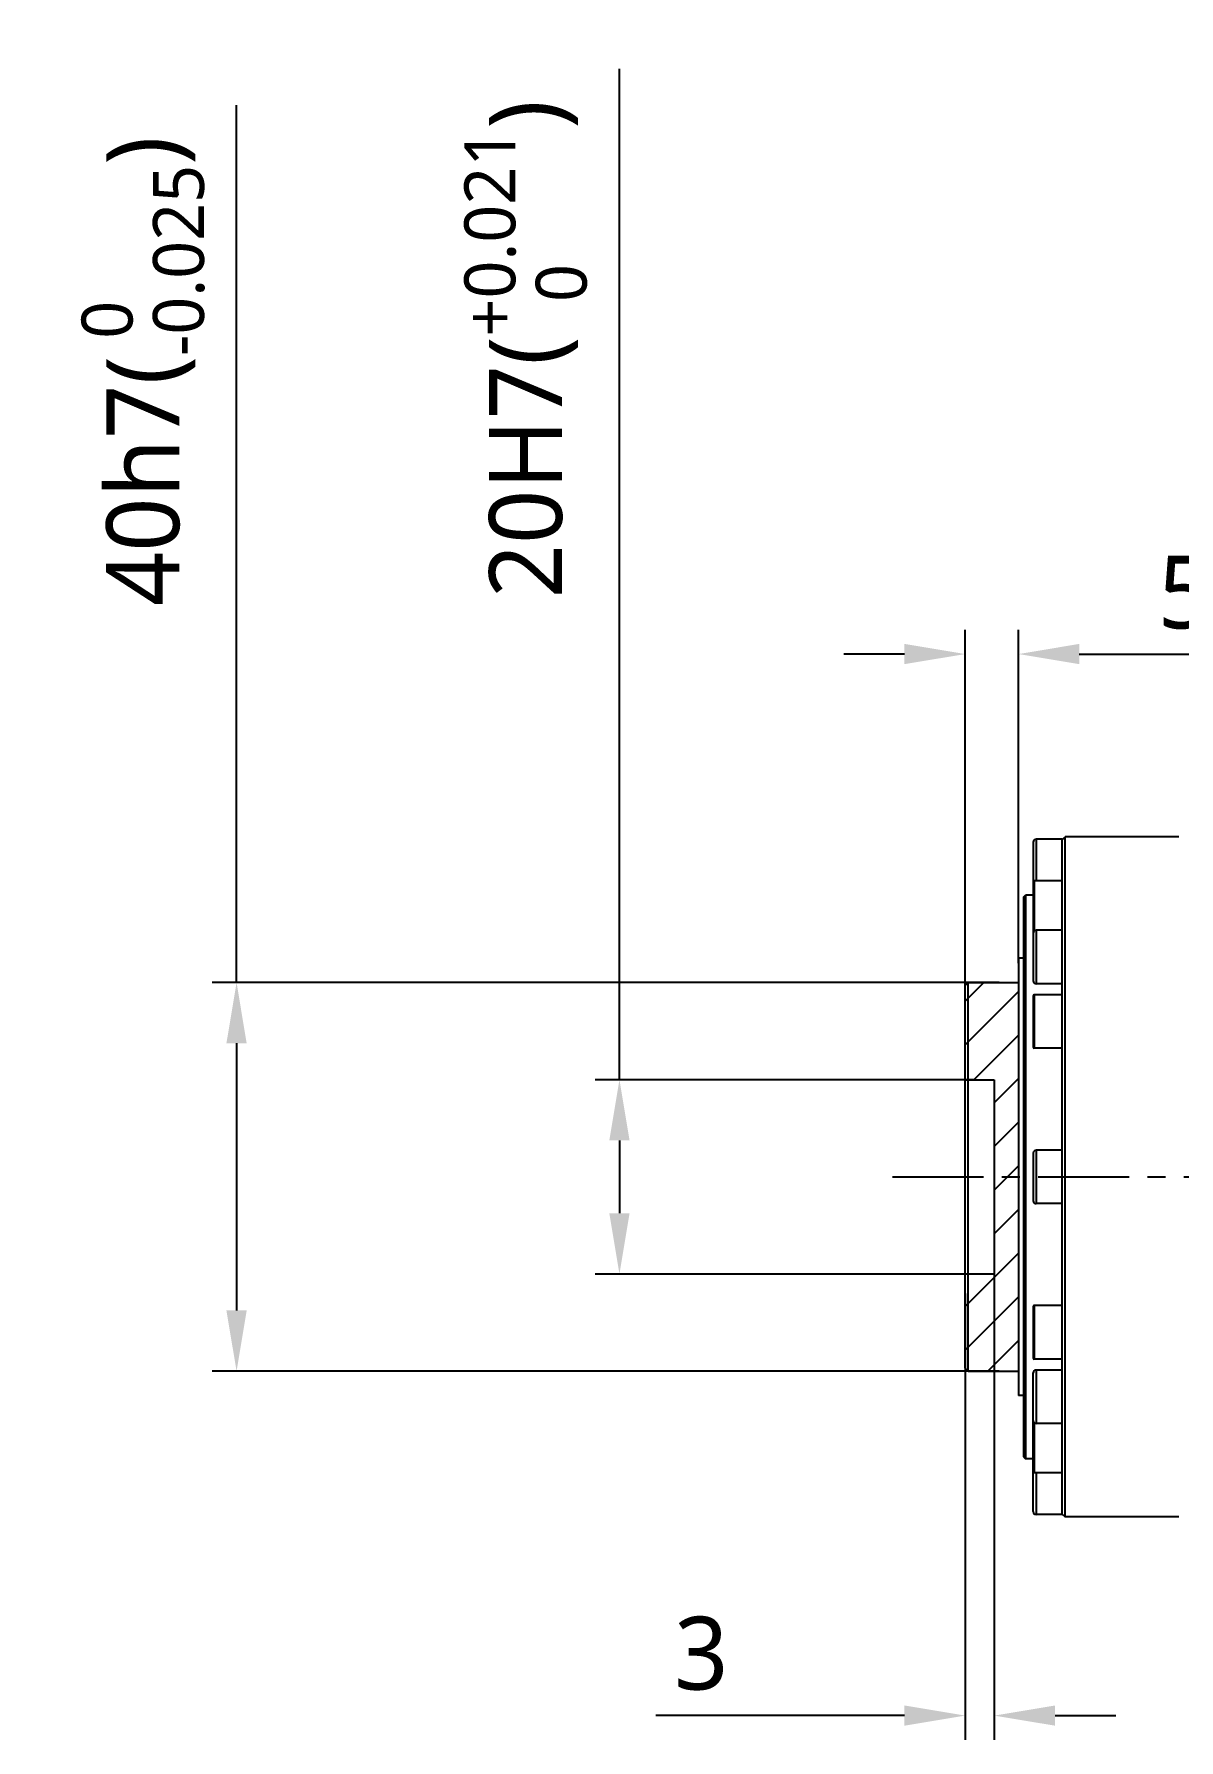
# Model space of a CAD drawing. Header units: millimetres. Extents: x 5828 to 6704, y 123 to 421.
# Drawn here: x 6353.09 to 6376.65, y 357.76 to 392.87 of the extents above; entities that cross this region are included whole.
import ezdxf

# ---------------------------------------------------------------- set-up
doc = ezdxf.new("R2010")
doc.units = ezdxf.units.MM
doc.linetypes.add('CENTER', pattern=[0.6, 0.375, -0.075, 0.075, -0.075])
for name, color, linetype in [('中心线', 7, 'Continuous'), ('外形图', 7, 'Continuous'), ('尺寸标注', 7, 'Continuous')]:
    doc.layers.add(name, color=color, linetype=linetype)
doc.styles.add('微软雅黑', font='msyh.ttc', dxfattribs={"height": 1.5})
doc.dimstyles.new('尺寸标注_细节_1_5比例', dxfattribs={"dimtxt": 1.5, "dimasz": 1.25, "dimexe": 0.5, "dimexo": 0.4, "dimgap": 0.5, "dimtad": 1, "dimdec": 1, "dimlfac": 5, "dimdsep": 46, "dimtxsty": '微软雅黑', "dimcen": 0.09, "dimadec": 0, "dimazin": 0, "dimtp": 0.01, "dimtm": 0.01, "dimtfac": 1, "dimtdec": 1, "dimtofl": 0, "dimtmove": 0, "dimatfit": 3, "dimfxl": 1, "dimtolj": 1, "dimarcsym": 0})

# ---------------------------------------------------------------- blocks, each defined once
blk = doc.blocks.new('*D812')
at = {"layer": 'Defpoints', "color": 0}
for p in [(6373.355, 380.108), (6373.355, 373.346), (6372.255, 372.346)]:
    blk.add_point(p, dxfattribs=at)
at = {"layer": '尺寸标注', "color": 0, "lineweight": -2}
for p, q in [((6372.255, 372.746), (6372.255, 380.608)), ((6373.355, 373.746), (6373.355, 380.608)), ((6371.005, 380.108), (6369.755, 380.108)), ((6374.605, 380.108), (6379.347, 380.108))]:
    blk.add_line(p, q, dxfattribs=at)
at = {"layer": '尺寸标注', "color": 0}
for points in [[(6371.005, 379.9), (6371.005, 380.317), (6372.255, 380.108)], [(6374.605, 380.317), (6374.605, 379.9), (6373.355, 380.108)]]:
    blk.add_solid(points, dxfattribs=at)
at = {"layer": '尺寸标注', "color": 0, "insert": (6377.601, 381.371), "char_height": 1.5, "attachment_point": 5, "style": '微软雅黑'}
blk.add_mtext('\\A1;5.5', dxfattribs=at)
blk = doc.blocks.new('*D813')
at = {"layer": 'Defpoints', "color": 0}
for p in [(6372.855, 368.523), (6372.255, 367.346), (6372.855, 358.257)]:
    blk.add_point(p, dxfattribs=at)
at = {"layer": '尺寸标注', "color": 0, "lineweight": -2}
for p, q in [((6372.855, 368.123), (6372.855, 357.757)), ((6372.255, 366.946), (6372.255, 357.757)), ((6371.005, 358.257), (6365.884, 358.257)), ((6374.105, 358.257), (6375.355, 358.257))]:
    blk.add_line(p, q, dxfattribs=at)
at = {"layer": '尺寸标注', "color": 0}
for points in [[(6371.005, 358.049), (6371.005, 358.465), (6372.255, 358.257)], [(6374.105, 358.465), (6374.105, 358.049), (6372.855, 358.257)]]:
    blk.add_solid(points, dxfattribs=at)
at = {"layer": '尺寸标注', "color": 0, "insert": (6366.822, 359.532), "char_height": 1.5, "attachment_point": 5, "style": '微软雅黑'}
blk.add_mtext('\\A1;3', dxfattribs=at)
blk = doc.blocks.new('*D814')
at = {"layer": 'Defpoints', "color": 0}
for p in [(6372.855, 371.346), (6365.137, 367.346), (6372.855, 367.346)]:
    blk.add_point(p, dxfattribs=at)
at = {"layer": '尺寸标注', "color": 0, "lineweight": -2}
for p, q in [((6365.137, 371.346), (6365.137, 392.152)), ((6372.455, 371.346), (6364.637, 371.346)), ((6365.137, 370.096), (6365.137, 368.596)), ((6372.455, 367.346), (6364.637, 367.346))]:
    blk.add_line(p, q, dxfattribs=at)
at = {"layer": '尺寸标注', "color": 0}
for points in [[(6365.346, 370.096), (6364.929, 370.096), (6365.137, 371.346)], [(6364.929, 368.596), (6365.346, 368.596), (6365.137, 367.346)]]:
    blk.add_solid(points, dxfattribs=at)
at = {"layer": '尺寸标注', "color": 0, "insert": (6363.204, 386.383), "char_height": 1.5, "attachment_point": 5, "rotation": 90, "style": '微软雅黑'}
blk.add_mtext('\\A1;\\A1;20H7({\\H0.7x;\\S+0.021^   0;})', dxfattribs=at)
blk = doc.blocks.new('*D815')
at = {"layer": 'Defpoints', "color": 0}
for p in [(6373.355, 373.346), (6357.255, 365.346), (6373.355, 365.346)]:
    blk.add_point(p, dxfattribs=at)
at = {"layer": '尺寸标注', "color": 0, "lineweight": -2}
for p, q in [((6357.255, 373.346), (6357.255, 391.41)), ((6372.955, 373.346), (6356.755, 373.346)), ((6357.255, 372.096), (6357.255, 366.596)), ((6372.955, 365.346), (6356.755, 365.346))]:
    blk.add_line(p, q, dxfattribs=at)
at = {"layer": '尺寸标注', "color": 0}
for points in [[(6357.463, 372.096), (6357.046, 372.096), (6357.255, 373.346)], [(6357.046, 366.596), (6357.463, 366.596), (6357.255, 365.346)]]:
    blk.add_solid(points, dxfattribs=at)
at = {"layer": '尺寸标注', "color": 0, "insert": (6355.324, 385.93), "char_height": 1.5, "attachment_point": 5, "rotation": 90, "style": '微软雅黑'}
blk.add_mtext('\\A1;\\A1;40h7({\\H0.7x;\\S 0^ -0.025;})', dxfattribs=at)

msp = doc.modelspace()

# ---------------------------------------------------------------- hatches: boundary and pattern name
at = {"layer": '外形图'}
h = msp.add_hatch(dxfattribs=at)
h.set_pattern_fill('ANSI31', color=256, scale=0.2)
h.set_pattern_definition([(45, (5467.0936, 128.7482), (-0.4490128, 0.4490128), [])])
h.paths.add_polyline_path([(6372.8548, 369.3456), (6373.3548, 369.3456), (6373.3548, 373.3456), (6372.3148, 373.3456), (6372.3148, 371.3456), (6372.8548, 371.3456)])
h.paths.add_polyline_path([(6372.8548, 369.3456), (6372.8548, 367.3456), (6372.3148, 367.3456), (6372.3148, 365.3456), (6373.3548, 365.3456), (6373.3548, 369.3456)])
h.paths.add_polyline_path([(6372.3148, 371.3456), (6372.3148, 373.3456), (6372.2548, 373.2856), (6372.2548, 371.3456)])
h.paths.add_polyline_path([(6372.2548, 365.4056), (6372.3148, 365.3456), (6372.3148, 367.3456), (6372.2548, 367.3456)])

# ---------------------------------------------------------------- linework, layer by layer
at = {"layer": '中心线', "linetype": 'CENTER', "ltscale": 5}
msp.add_line((6370.7572, 369.3456), (6401.8588, 369.3456), dxfattribs=at)
at = {"layer": '外形图', "color": 7, "linetype": 'Continuous'}
for p, q in [((6373.6548, 376.2356), (6373.6548, 373.3811)), ((6373.7148, 376.2956), (6373.7148, 375.4381)), ((6374.2548, 376.2956), (6373.7148, 376.2956)), ((6374.2548, 376.2856), (6374.3148, 376.3456)), ((6374.2548, 362.3956), (6374.2548, 376.2956)), ((6374.3148, 362.3456), (6374.3148, 376.3456)), ((6376.6548, 376.3456), (6374.3148, 376.3456)), ((6373.6748, 375.4381), (6373.6748, 374.4051)), ((6374.2548, 375.4381), (6373.6748, 375.4381)), ((6373.4548, 375.1056), (6373.4948, 375.1456)), ((6373.4548, 375.1056), (6373.4548, 363.5856)), ((6373.4948, 375.1456), (6373.4948, 363.5456)), ((6373.6548, 375.1456), (6373.4948, 375.1456)), ((6373.7148, 374.4211), (6373.7148, 373.3211)), ((6374.2548, 374.4211), (6373.7148, 374.4211)), ((6373.3548, 373.8456), (6373.3548, 364.8456)), ((6373.4548, 373.8456), (6373.3548, 373.8456)), ((6372.2548, 373.2856), (6372.3148, 373.3456)), ((6372.2548, 365.4056), (6372.2548, 373.2856)), ((6372.3148, 365.3456), (6372.3148, 373.3456)), ((6372.3148, 373.3456), (6373.3548, 373.3456)), ((6374.2548, 373.3211), (6373.7148, 373.3211)), ((6373.6548, 373.0756), (6373.6548, 372.0156)), ((6373.6748, 373.0956), (6373.6748, 371.9956)), ((6374.2548, 373.0956), (6373.6748, 373.0956)), ((6374.2548, 371.9956), (6373.6748, 371.9956)), ((6373.6548, 369.8356), (6373.6548, 368.8556)), ((6373.7148, 369.8956), (6373.7148, 368.7956)), ((6374.2548, 369.8956), (6373.7148, 369.8956)), ((6374.2548, 368.7956), (6373.7148, 368.7956)), ((6373.6548, 366.6756), (6373.6548, 365.6156)), ((6373.6748, 366.6956), (6373.6748, 365.5956)), ((6374.2548, 366.6956), (6373.6748, 366.6956)), ((6374.2548, 365.5956), (6373.6748, 365.5956)), ((6372.2548, 365.4056), (6372.3148, 365.3456)), ((6372.3148, 365.3456), (6373.3548, 365.3456)), ((6373.6548, 362.4556), (6373.6548, 365.3101)), ((6373.7148, 365.3701), (6373.7148, 364.2701)), ((6374.2548, 365.3701), (6373.7148, 365.3701)), ((6373.4548, 364.8456), (6373.3548, 364.8456)), ((6373.6748, 364.2861), (6373.6748, 363.253)), ((6374.2548, 364.2701), (6373.7148, 364.2701)), ((6373.4548, 363.5856), (6373.4948, 363.5456)), ((6373.6548, 363.5456), (6373.4948, 363.5456)), ((6374.2548, 363.253), (6373.6748, 363.253)), ((6373.7148, 363.253), (6373.7148, 362.3956)), ((6374.2548, 362.3956), (6373.7148, 362.3956)), ((6374.2548, 362.4056), (6374.3148, 362.3456)), ((6376.6548, 362.3456), (6374.3148, 362.3456))]:
    msp.add_line(p, q, dxfattribs=at)
at = {"layer": '外形图'}
for p, q in [((6372.2548, 371.3456), (6372.8548, 371.3456)), ((6372.8548, 371.3456), (6372.8548, 367.3456)), ((6372.8548, 367.3456), (6372.2548, 367.3456))]:
    msp.add_line(p, q, dxfattribs=at)
at = {"layer": '外形图', "color": 7, "linetype": 'Continuous'}
for centre, radius, start, end in [((6373.7148, 376.2356), 0.06, 90, 180), ((6373.6748, 375.4181), 0.02, 90, 180), ((6373.7148, 374.3611), 0.06, 90, 180), ((6373.7148, 373.3811), 0.06, 180, 270), ((6373.6748, 373.0756), 0.02, 90, 180), ((6373.6748, 372.0156), 0.02, 180, 270), ((6373.7148, 369.8356), 0.06, 90, 180), ((6373.7148, 368.8556), 0.06, 180, 270), ((6373.6748, 366.6756), 0.02, 90, 180), ((6373.6748, 365.6156), 0.02, 180, 270), ((6373.7148, 365.3101), 0.06, 90, 180), ((6373.7148, 364.3301), 0.06, 180, 270), ((6373.6748, 363.273), 0.02, 180, 270), ((6373.7148, 362.4556), 0.06, 180, 270)]:
    msp.add_arc(centre, radius, start, end, dxfattribs=at)

# ---------------------------------------------------------------- dimensions: what is measured, and where the dimension line sits
at = {"layer": '尺寸标注'}
for base, p1, p2, text, picture, middle in [((6365.1374, 367.3456), (6372.8548, 371.3456), (6372.8548, 367.3456), '\\A1;<>H7({\\H0.7x;\\S+0.021^   0;})', '*D814', (6365.1374, 386.3832)), ((6357.2547, 365.3456), (6373.3548, 373.3456), (6373.3548, 365.3456), '\\A1;<>h7({\\H0.7x;\\S 0^ -0.025;})', '*D815', (6357.2547, 385.9301))]:
    dim = msp.add_linear_dim(base=base, p1=p1, p2=p2, angle=90, text=text, dimstyle='尺寸标注_细节_1_5比例', override={"dimtxsty": '微软雅黑'}, dxfattribs=at)
    dim.commit()
    dim.dimension.update_dxf_attribs({"geometry": picture, "text_midpoint": middle, "dimtype": 160})
dim = msp.add_linear_dim(base=(6373.3548, 380.1082), p1=(6372.2548, 372.3455), p2=(6373.3548, 373.3456), dimstyle='尺寸标注_细节_1_5比例', dxfattribs=at)
dim.commit()
dim.dimension.update_dxf_attribs({"geometry": '*D812', "text_midpoint": (6377.601, 381.3713)})
dim = msp.add_linear_dim(base=(6372.8548, 358.257), p1=(6372.2548, 367.3456), p2=(6372.8548, 368.5229), dimstyle='尺寸标注_细节_1_5比例', dxfattribs=at)
dim.commit()
dim.dimension.update_dxf_attribs({"geometry": '*D813', "text_midpoint": (6366.8223, 358.257), "dimtype": 160})

doc.saveas('drawing.dxf')
